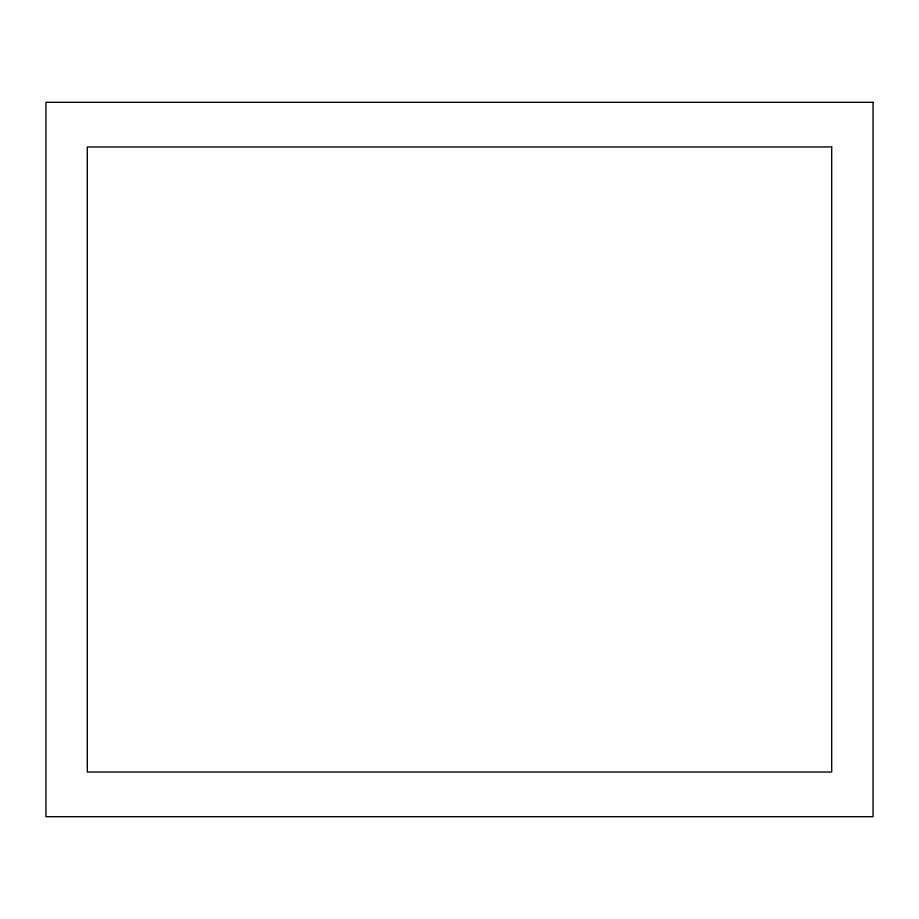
<?xml version="1.0" encoding="UTF-8"?>
<svg xmlns="http://www.w3.org/2000/svg" width="919" height="919" viewBox="0 0 919 919"><rect width="100%" height="100%" fill="white"/><g stroke="black" fill="none" stroke-linecap="round" stroke-linejoin="round"><path stroke-width="1.38" d="M873.05 102.319L45.95 102.319L45.95 816.681L873.05 816.681L873.05 102.319M831.695 146.971L87.305 146.971L87.305 772.029L831.695 772.029L831.695 146.971"/></g></svg>
